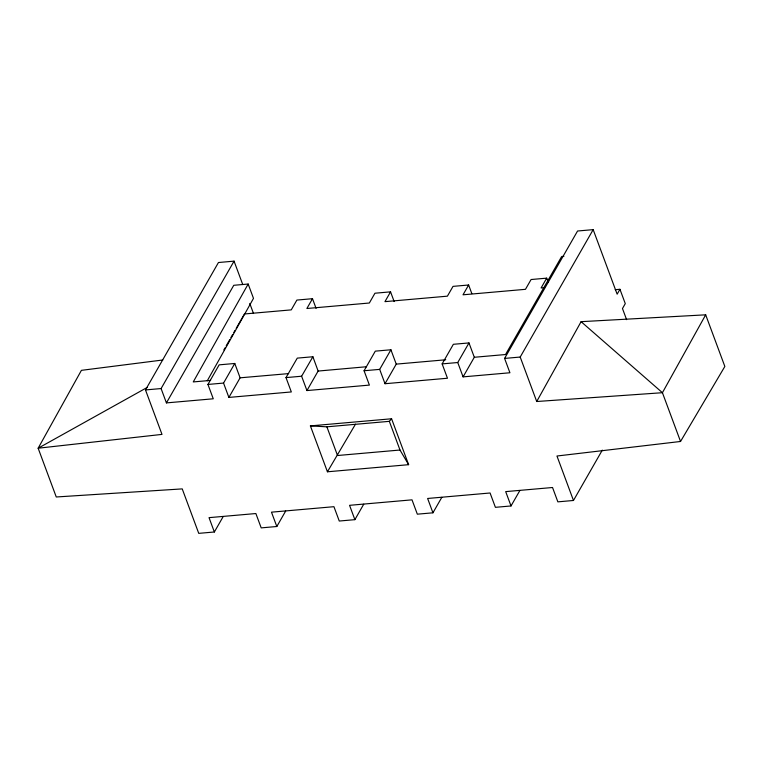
<?xml version="1.0" encoding="UTF-8"?>
<svg xmlns="http://www.w3.org/2000/svg" width="763" height="763" viewBox="0 0 763 763"><rect width="100%" height="100%" fill="white"/><g stroke="black" fill="none" stroke-linecap="round" stroke-linejoin="round"><path stroke-width="1.14" d="M705.68 314.823L662.427 392.707L536.723 401.51L581.091 321.671L705.68 314.823L724.85 366.459L680.539 441.472L556.961 456.016L573.471 500.48L557.858 501.854L552.536 487.509L505.688 491.62L511.019 505.955L495.406 507.328L490.075 492.993L427.623 498.468L432.945 512.812L417.332 514.176L412.01 499.841L349.559 505.316L354.881 519.66L339.268 521.034L333.936 506.689L271.485 512.164L276.816 526.508L261.204 527.882L255.872 513.537L209.033 517.648L214.355 531.992L198.742 533.356L182.233 488.892L56.262 496.98L38.15 448.215L81.412 370.341L162.786 359.993M615.207 289.702L619.947 289.282L617.143 294.184L593.175 229.644L577.562 231.008L504.591 358.419L509.922 372.764L463.084 376.874L474.309 357.275L468.978 342.93L453.365 344.294L442.139 363.894L447.471 378.238L385.01 383.722L396.235 364.123L390.914 349.778L375.301 351.142L364.075 370.751L369.397 385.096L306.945 390.57L318.123 371.056L312.887 356.75L297.274 358.124L286.001 377.599L291.332 391.944L228.881 397.418L240.107 377.819L234.775 363.474L219.162 364.848L207.937 384.447L213.268 398.791L166.42 402.902L233.774 285.295L248.166 284.036L193.258 381.929L210.607 380.403M207.259 380.813L253.488 298.371L248.166 284.036M147.211 387.442L38.15 448.215L161.994 434.395L145.485 389.931L218.447 262.52L234.06 261.146L242.739 284.523M166.42 402.902L161.098 388.558L234.06 261.146M223.845 349.912L225.028 347.861M226.201 345.811L229.73 339.649M230.903 337.589L232.667 334.509M233.84 332.458L235.023 330.408M236.196 328.357L244.427 313.974L291.266 309.873L296.883 300.069L312.496 298.695L316.092 308.386M228.881 397.418L223.549 383.074L234.775 363.474M312.496 298.695L306.879 308.5L369.34 303.016L374.948 293.221L390.561 291.847L394.156 301.528M214.355 531.992L223.187 516.58M390.561 291.847L384.953 301.652L447.404 296.168L453.022 286.373L468.635 285L471.83 293.602M276.816 526.508L285.677 511.038M385.01 383.722L379.688 369.378L390.914 349.778M355.482 424.18L327.432 471.792L408.625 464.677L391.581 418.773L310.388 425.897L327.432 471.792M468.635 285L463.017 294.804L525.469 289.32L531.086 279.525L546.699 278.152L548.301 282.453M354.881 519.66L363.741 504.181M463.084 376.874L457.752 362.53L468.978 342.93M546.699 278.152L541.091 287.956L544.601 287.641M536.723 401.51L520.204 357.046L593.175 229.644M432.945 512.812L441.815 497.333M511.019 505.955L519.88 490.485M573.471 500.48L602.303 450.132M306.945 390.57L301.614 376.226L312.887 356.75M310.388 425.897L326.879 426.822L389.34 421.338L391.581 418.773M318.123 371.056L366.469 366.745M563.895 256.33L561.663 256.521L505.535 354.528L474.309 357.275M240.107 377.819L288.652 373.603M396.235 364.123L445.726 359.774M145.485 389.931L161.098 388.558M207.937 384.447L223.549 383.074M286.001 377.599L301.614 376.226M364.075 370.751L379.688 369.378M442.139 363.894L457.752 362.53M504.591 358.419L520.204 357.046M408.625 464.677L399.993 450.027L337.532 455.511L326.879 426.822M581.091 321.671L662.427 392.707L680.539 441.472M619.947 289.282L625.279 303.626L622.474 308.529L626.604 319.659M389.34 421.338L399.993 450.027M249.768 303.436L253.488 313.45"/></g></svg>
